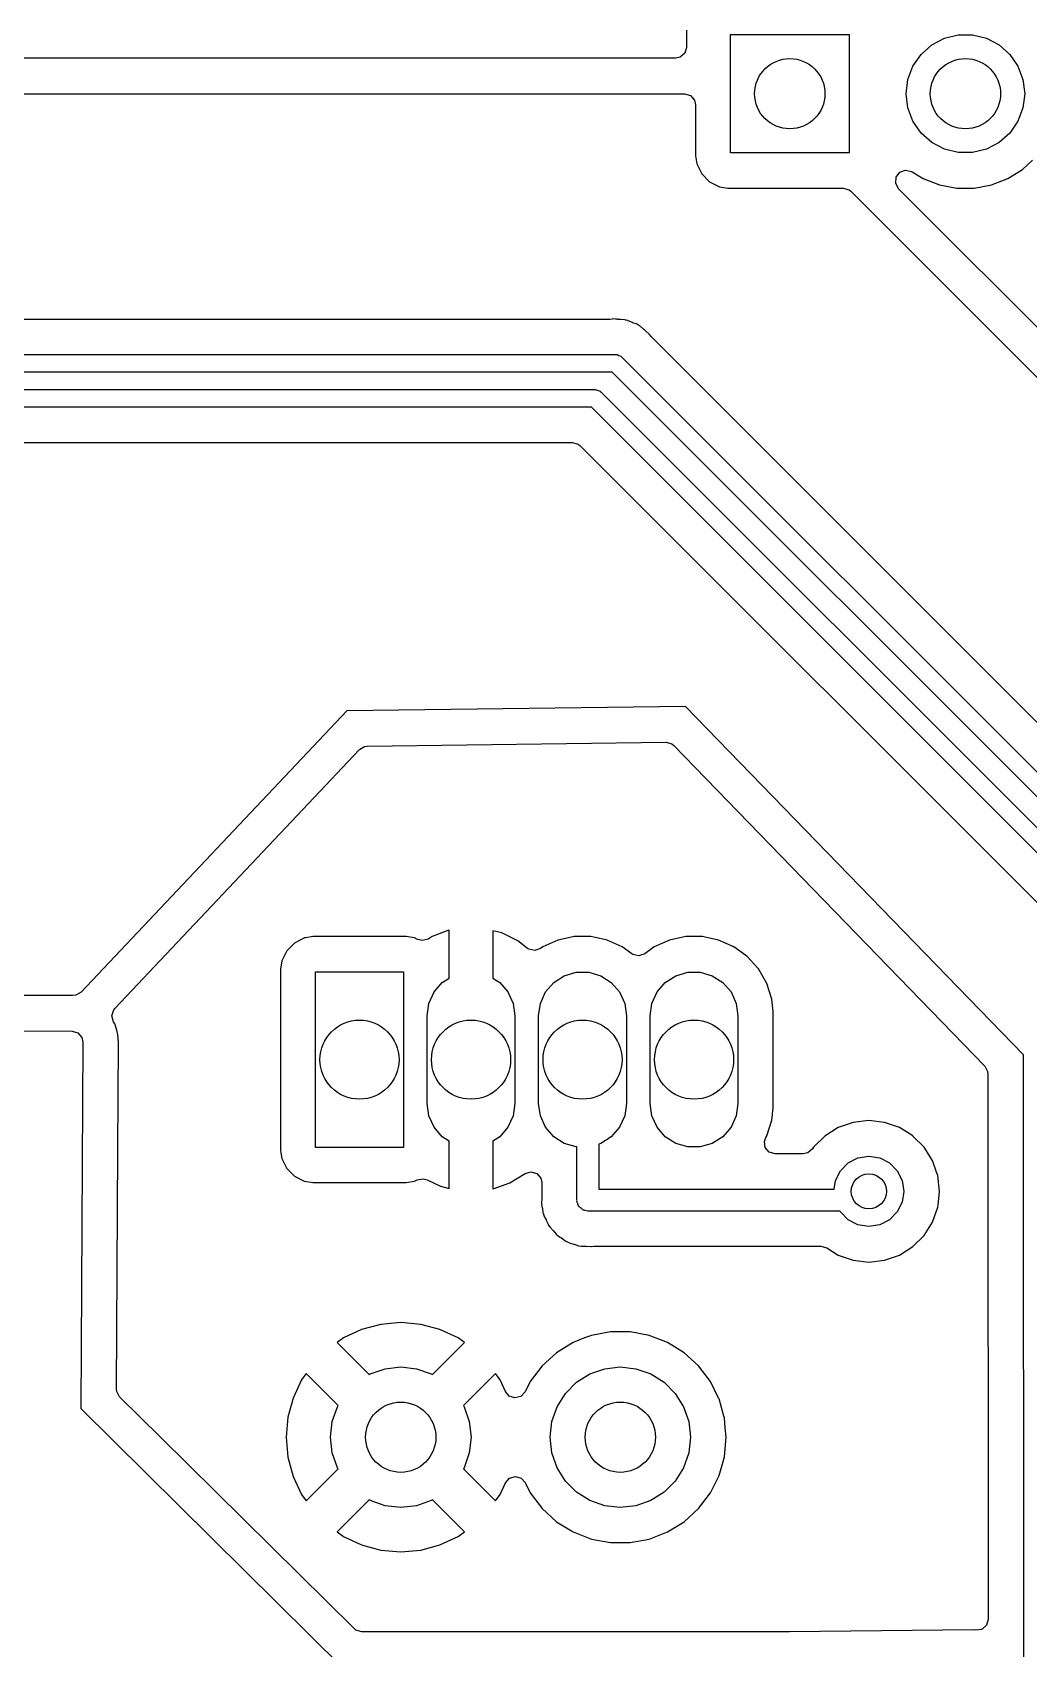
# Model space of a CAD drawing. Extents: x 0.79 to 7.48, y -4.92 to -0.79.
# Drawn here: x 6.314 to 6.761, y -3.374 to -2.65 of the extents above; entities that cross this region are included whole.
import ezdxf

# ---------------------------------------------------------------- set-up
doc = ezdxf.new("R2010")
doc.units = 0
doc.header["$MEASUREMENT"] = 0
doc.layers.add('BLACK', color=7, linetype='CONTINUOUS')

msp = doc.modelspace()

# ---------------------------------------------------------------- linework, layer by layer
at = {"layer": 'BLACK', "linetype": 'CONTINUOUS'}
for p, q in [((6.60728, -2.64871), (6.60728, -2.6564)), ((6.62697, -2.70374), (6.62697, -2.65059)), ((6.62697, -2.65059), (6.68012, -2.65059)), ((6.68012, -2.65059), (6.68012, -2.70374)), ((6.71719, -2.65529), (6.72286, -2.65232)), ((6.72286, -2.65232), (6.72908, -2.65078)), ((6.72908, -2.65078), (6.73549, -2.65078)), ((6.73549, -2.65078), (6.74171, -2.65232)), ((6.74171, -2.65232), (6.74738, -2.65529)), ((6.60651, -2.65904), (6.60443, -2.66084)), ((6.60728, -2.6564), (6.60651, -2.65904)), ((6.70875, -2.66482), (6.71239, -2.65954)), ((6.71239, -2.65954), (6.71719, -2.65529)), ((6.74738, -2.65529), (6.75218, -2.65954)), ((6.75218, -2.65954), (6.75581, -2.66482)), ((6.6024, -2.66128), (6.01906, -2.66128)), ((6.60443, -2.66084), (6.6024, -2.66128)), ((6.70648, -2.67081), (6.70875, -2.66482)), ((6.75581, -2.66482), (6.75809, -2.67081)), ((6.70571, -2.67717), (6.70648, -2.67081)), ((6.75809, -2.67081), (6.75886, -2.67717)), ((6.01943, -2.67724), (6.60632, -2.67724)), ((6.60632, -2.67724), (6.60896, -2.67802)), ((6.60896, -2.67802), (6.61076, -2.6801)), ((6.61076, -2.6801), (6.6112, -2.68213)), ((6.70648, -2.68353), (6.70571, -2.67717)), ((6.75886, -2.67717), (6.75809, -2.68353)), ((6.6112, -2.68213), (6.6112, -2.70498)), ((6.70875, -2.68952), (6.70648, -2.68353)), ((6.75809, -2.68353), (6.75581, -2.68952)), ((6.71239, -2.69479), (6.70875, -2.68952)), ((6.71719, -2.69904), (6.71239, -2.69479)), ((6.75218, -2.69479), (6.74738, -2.69904)), ((6.75581, -2.68952), (6.75218, -2.69479)), ((6.72286, -2.70201), (6.71719, -2.69904)), ((6.72908, -2.70355), (6.72286, -2.70201)), ((6.74171, -2.70201), (6.73549, -2.70355)), ((6.74738, -2.69904), (6.74171, -2.70201)), ((6.6112, -2.70498), (6.61179, -2.70867)), ((6.61179, -2.70867), (6.61405, -2.71312)), ((6.68012, -2.70374), (6.62697, -2.70374)), ((6.73549, -2.70355), (6.72908, -2.70355)), ((6.75791, -2.7111), (6.76241, -2.707)), ((6.61405, -2.71312), (6.61405, -2.71312)), ((6.61405, -2.71312), (6.61405, -2.71312)), ((6.61405, -2.71312), (6.61758, -2.71666)), ((6.61758, -2.71666), (6.61758, -2.71666)), ((6.61758, -2.71666), (6.61758, -2.71666)), ((6.61758, -2.71666), (6.62204, -2.71892)), ((6.70101, -2.71734), (6.70121, -2.71459)), ((6.70233, -2.71975), (6.70101, -2.71734)), ((6.70121, -2.71459), (6.70286, -2.71239)), ((6.70286, -2.71239), (6.70543, -2.71143)), ((6.70543, -2.71143), (6.70812, -2.71202)), ((6.70812, -2.71202), (6.70835, -2.71215)), ((6.70835, -2.71215), (6.71333, -2.71523)), ((6.71333, -2.71523), (6.72065, -2.71807)), ((6.74392, -2.71807), (6.75124, -2.71523)), ((6.75124, -2.71523), (6.75791, -2.7111)), ((6.62204, -2.71892), (6.62204, -2.71892)), ((6.62204, -2.71892), (6.62573, -2.71951)), ((6.62573, -2.71951), (6.62573, -2.71951)), ((6.62573, -2.71951), (6.67749, -2.71951)), ((6.67749, -2.71951), (6.68013, -2.72028)), ((6.68013, -2.72028), (6.68094, -2.72094)), ((6.68094, -2.72094), (6.80775, -2.84775)), ((6.81293, -2.83035), (6.70233, -2.71975)), ((6.72065, -2.71807), (6.72836, -2.71951)), ((6.72836, -2.71951), (6.72836, -2.71951)), ((6.72836, -2.71951), (6.73621, -2.71951)), ((6.73621, -2.71951), (6.74392, -2.71807)), ((6.73621, -2.71951), (6.73621, -2.71951)), ((6.57288, -2.77833), (6.19713, -2.77833)), ((6.57391, -2.77822), (6.57288, -2.77833)), ((6.5741, -2.77817), (6.57391, -2.77822)), ((6.57544, -2.77827), (6.5741, -2.77817)), ((6.5741, -2.77817), (6.5741, -2.77817)), ((6.57614, -2.77832), (6.57544, -2.77827)), ((6.57631, -2.77833), (6.57614, -2.77832)), ((6.57693, -2.77833), (6.57631, -2.77833)), ((6.57754, -2.77841), (6.57693, -2.77833)), ((6.57771, -2.77843), (6.57754, -2.77841)), ((6.57975, -2.77858), (6.57771, -2.77843)), ((6.57993, -2.77865), (6.57975, -2.77858)), ((6.58094, -2.7789), (6.57993, -2.77865)), ((6.58113, -2.77893), (6.58094, -2.7789)), ((6.58299, -2.77978), (6.58113, -2.77893)), ((6.58113, -2.77893), (6.58113, -2.77893)), ((6.58315, -2.77985), (6.58299, -2.77978)), ((6.58506, -2.78056), (6.58315, -2.77985)), ((6.58521, -2.78067), (6.58506, -2.78056)), ((6.58506, -2.78056), (6.58506, -2.78056)), ((6.58611, -2.78121), (6.58521, -2.78067)), ((6.58628, -2.78128), (6.58611, -2.78121)), ((6.58783, -2.78262), (6.58628, -2.78128)), ((6.58628, -2.78128), (6.58628, -2.78128)), ((6.58628, -2.78128), (6.58628, -2.78128)), ((6.58796, -2.78273), (6.58783, -2.78262)), ((6.58846, -2.7831), (6.58796, -2.78273)), ((6.58889, -2.78354), (6.58846, -2.7831)), ((6.58846, -2.7831), (6.58846, -2.7831)), ((6.58902, -2.78366), (6.58889, -2.78354)), ((6.59029, -2.78476), (6.58902, -2.78366)), ((6.59056, -2.78499), (6.59029, -2.78476)), ((6.59056, -2.785), (6.59056, -2.78499)), ((6.59067, -2.78515), (6.59056, -2.785)), ((6.59132, -2.78597), (6.59067, -2.78515)), ((6.93678, -3.13142), (6.59132, -2.78597)), ((6.19449, -2.79409), (6.57552, -2.79409)), ((6.57552, -2.79409), (6.57582, -2.79419)), ((6.57582, -2.79419), (6.57614, -2.79414)), ((6.57614, -2.79414), (6.57696, -2.79456)), ((6.57696, -2.79456), (6.57783, -2.79485)), ((6.57783, -2.79485), (6.57802, -2.7951)), ((6.57802, -2.7951), (6.5783, -2.79525)), ((6.5783, -2.79525), (6.93168, -3.14862)), ((6.57389, -2.80197), (6.19612, -2.80197)), ((6.92726, -3.15534), (6.57389, -2.80197)), ((6.20101, -2.80984), (6.56621, -2.80984)), ((6.56621, -2.80984), (6.56651, -2.80994)), ((6.56651, -2.80994), (6.56683, -2.80989)), ((6.56683, -2.80989), (6.56765, -2.81031)), ((6.56765, -2.81031), (6.56853, -2.81059)), ((6.56853, -2.81059), (6.56871, -2.81085)), ((6.56871, -2.81085), (6.569, -2.811)), ((6.569, -2.811), (6.92434, -3.16634)), ((6.56458, -2.81772), (6.20264, -2.81772)), ((6.91992, -3.17306), (6.56458, -2.81772)), ((6.2112, -2.83348), (6.55603, -2.83348)), ((6.55603, -2.83348), (6.55867, -2.83426)), ((6.55867, -2.83426), (6.55948, -2.83491)), ((6.55948, -2.83491), (6.90691, -3.18234)), ((6.45502, -2.95385), (6.33589, -3.08002)), ((6.60683, -2.95186), (6.45502, -2.95385)), ((6.7583, -3.10813), (6.60683, -2.95186)), ((6.60683, -2.95186), (6.60683, -2.95186)), ((6.60683, -2.95186), (6.60683, -2.95186)), ((6.46057, -2.97122), (6.46294, -2.96984)), ((6.46294, -2.96984), (6.46405, -2.96969)), ((6.46405, -2.96969), (6.59805, -2.96794)), ((6.59805, -2.96794), (6.6007, -2.96868)), ((6.6007, -2.96868), (6.60162, -2.96943)), ((6.60162, -2.96943), (6.74097, -3.11319)), ((6.35095, -3.08732), (6.46057, -2.97122)), ((6.43156, -3.05795), (6.42803, -3.06148)), ((6.43601, -3.05568), (6.43156, -3.05795)), ((6.43156, -3.05795), (6.43156, -3.05795)), ((6.43156, -3.05795), (6.43156, -3.05795)), ((6.43156, -3.05795), (6.43156, -3.05795)), ((6.43652, -3.0556), (6.43601, -3.05568)), ((6.4397, -3.0551), (6.43652, -3.0556)), ((6.48156, -3.0551), (6.4397, -3.0551)), ((6.48525, -3.05568), (6.48156, -3.0551)), ((6.48658, -3.05636), (6.48525, -3.05568)), ((6.48525, -3.05568), (6.48525, -3.05568)), ((6.48873, -3.0569), (6.48658, -3.05636)), ((6.49138, -3.05616), (6.48873, -3.0569)), ((6.4932, -3.05502), (6.49138, -3.05616)), ((6.50071, -3.05224), (6.4932, -3.05502)), ((6.4932, -3.05502), (6.4932, -3.05502)), ((6.50079, -3.05223), (6.50071, -3.05224)), ((6.50071, -3.05224), (6.50071, -3.05224)), ((6.50079, -3.07372), (6.50079, -3.05223)), ((6.52437, -3.05344), (6.52047, -3.05243)), ((6.52047, -3.05243), (6.52047, -3.07372)), ((6.53156, -3.05697), (6.52437, -3.05344)), ((6.53592, -3.06034), (6.53156, -3.05697)), ((6.54961, -3.05665), (6.54281, -3.05968)), ((6.55564, -3.05537), (6.54961, -3.05665)), ((6.54961, -3.05665), (6.54961, -3.05665)), ((6.5569, -3.0551), (6.55564, -3.05537)), ((6.56436, -3.0551), (6.5569, -3.0551)), ((6.56562, -3.05537), (6.56436, -3.0551)), ((6.57165, -3.05665), (6.56562, -3.05537)), ((6.57845, -3.05968), (6.57165, -3.05665)), ((6.57165, -3.05665), (6.57165, -3.05665)), ((6.59961, -3.05665), (6.59281, -3.05968)), ((6.60564, -3.05537), (6.59961, -3.05665)), ((6.59961, -3.05665), (6.59961, -3.05665)), ((6.6069, -3.0551), (6.60564, -3.05537)), ((6.61436, -3.0551), (6.6069, -3.0551)), ((6.61562, -3.05537), (6.61436, -3.0551)), ((6.62165, -3.05665), (6.61562, -3.05537)), ((6.62845, -3.05968), (6.62165, -3.05665)), ((6.62165, -3.05665), (6.62165, -3.05665)), ((6.42803, -3.06148), (6.42576, -3.06593)), ((6.42803, -3.06148), (6.42803, -3.06148)), ((6.53651, -3.06073), (6.53592, -3.06034)), ((6.53918, -3.06135), (6.53651, -3.06073)), ((6.54178, -3.06043), (6.53918, -3.06135)), ((6.54281, -3.05968), (6.54178, -3.06043)), ((6.54281, -3.05968), (6.54281, -3.05968)), ((6.58276, -3.06281), (6.57845, -3.05968)), ((6.57845, -3.05968), (6.57845, -3.05968)), ((6.58323, -3.06311), (6.58276, -3.06281)), ((6.58591, -3.06373), (6.58323, -3.06311)), ((6.5885, -3.06281), (6.58591, -3.06373)), ((6.59281, -3.05968), (6.5885, -3.06281)), ((6.59281, -3.05968), (6.59281, -3.05968)), ((6.63382, -3.06358), (6.62845, -3.05968)), ((6.62845, -3.05968), (6.62845, -3.05968)), ((6.63448, -3.06406), (6.63382, -3.06358)), ((6.63947, -3.0696), (6.63448, -3.06406)), ((6.42576, -3.06593), (6.42518, -3.06962)), ((6.42518, -3.06962), (6.42518, -3.15085)), ((6.44094, -3.14961), (6.44094, -3.07087)), ((6.44094, -3.07087), (6.48031, -3.07087)), ((6.48031, -3.07087), (6.48031, -3.14961)), ((6.54774, -3.07567), (6.55245, -3.07265)), ((6.55245, -3.07265), (6.55783, -3.07107)), ((6.55783, -3.07107), (6.56343, -3.07107)), ((6.56343, -3.07107), (6.56881, -3.07265)), ((6.56881, -3.07265), (6.57352, -3.07567)), ((6.59774, -3.07567), (6.60245, -3.07265)), ((6.60245, -3.07265), (6.60783, -3.07107)), ((6.60783, -3.07107), (6.61343, -3.07107)), ((6.61343, -3.07107), (6.61881, -3.07265)), ((6.61881, -3.07265), (6.62352, -3.07567)), ((6.6432, -3.07605), (6.63947, -3.0696)), ((6.49174, -3.08501), (6.49407, -3.07991)), ((6.49407, -3.07991), (6.49774, -3.07567)), ((6.49774, -3.07567), (6.50079, -3.07372)), ((6.52047, -3.07372), (6.52352, -3.07567)), ((6.52352, -3.07567), (6.52719, -3.07991)), ((6.52719, -3.07991), (6.52952, -3.08501)), ((6.54174, -3.08501), (6.54407, -3.07991)), ((6.54407, -3.07991), (6.54774, -3.07567)), ((6.57352, -3.07567), (6.57719, -3.07991)), ((6.57719, -3.07991), (6.57952, -3.08501)), ((6.59174, -3.08501), (6.59407, -3.07991)), ((6.59407, -3.07991), (6.59774, -3.07567)), ((6.62352, -3.07567), (6.62719, -3.07991)), ((6.62719, -3.07991), (6.62952, -3.08501)), ((6.6455, -3.08314), (6.6432, -3.07605)), ((6.33181, -3.08152), (6.21956, -3.08124)), ((6.33198, -3.08153), (6.33181, -3.08152)), ((6.33351, -3.0814), (6.33198, -3.08153)), ((6.33589, -3.08002), (6.33351, -3.0814)), ((6.49094, -3.09055), (6.49174, -3.08501)), ((6.52952, -3.08501), (6.53031, -3.09055)), ((6.54094, -3.09055), (6.54174, -3.08501)), ((6.57952, -3.08501), (6.58031, -3.09055)), ((6.59094, -3.09055), (6.59174, -3.08501)), ((6.62952, -3.08501), (6.63031, -3.09055)), ((6.64608, -3.08869), (6.6455, -3.08314)), ((6.34962, -3.09059), (6.35044, -3.08796)), ((6.35035, -3.09324), (6.34962, -3.09059)), ((6.35093, -3.09417), (6.35035, -3.09324)), ((6.35044, -3.08796), (6.35095, -3.08732)), ((6.35182, -3.09702), (6.35093, -3.09417)), ((6.49094, -3.12992), (6.49094, -3.09055)), ((6.53031, -3.09055), (6.53031, -3.12992)), ((6.54094, -3.12992), (6.54094, -3.09055)), ((6.58031, -3.09055), (6.58031, -3.12992)), ((6.59094, -3.12992), (6.59094, -3.09055)), ((6.63031, -3.09055), (6.63031, -3.12992)), ((6.64608, -3.13178), (6.64608, -3.08869)), ((6.21439, -3.0972), (6.33177, -3.09748)), ((6.33177, -3.09748), (6.33441, -3.09827)), ((6.33441, -3.09827), (6.33621, -3.10035)), ((6.33621, -3.10035), (6.33664, -3.1024)), ((6.35226, -3.09907), (6.35182, -3.09702)), ((6.35261, -3.10249), (6.35226, -3.09907)), ((6.33664, -3.1024), (6.33563, -3.26665)), ((6.35231, -3.15085), (6.35261, -3.10249)), ((6.75859, -3.63818), (6.7583, -3.10813)), ((6.74097, -3.11319), (6.74225, -3.11562)), ((6.74225, -3.11562), (6.74234, -3.11658)), ((6.74234, -3.11658), (6.74248, -3.36123)), ((6.49174, -3.13547), (6.49094, -3.12992)), ((6.53031, -3.12992), (6.52952, -3.13547)), ((6.54174, -3.13547), (6.54094, -3.12992)), ((6.58031, -3.12992), (6.57952, -3.13547)), ((6.59174, -3.13547), (6.59094, -3.12992)), ((6.63031, -3.12992), (6.62952, -3.13547)), ((6.49407, -3.14056), (6.49174, -3.13547)), ((6.52952, -3.13547), (6.52719, -3.14056)), ((6.54407, -3.14056), (6.54174, -3.13547)), ((6.57952, -3.13547), (6.57719, -3.14056)), ((6.59407, -3.14056), (6.59174, -3.13547)), ((6.62952, -3.13547), (6.62719, -3.14056)), ((6.6432, -3.14442), (6.6455, -3.13733)), ((6.6455, -3.13733), (6.64608, -3.13178)), ((6.68898, -3.13758), (6.68192, -3.13837)), ((6.69603, -3.13837), (6.68898, -3.13758)), ((6.68898, -3.13758), (6.68898, -3.13758)), ((6.49774, -3.1448), (6.49407, -3.14056)), ((6.50079, -3.14676), (6.49774, -3.1448)), ((6.52352, -3.1448), (6.52047, -3.14676)), ((6.52719, -3.14056), (6.52352, -3.1448)), ((6.54774, -3.1448), (6.54407, -3.14056)), ((6.55245, -3.14783), (6.54774, -3.1448)), ((6.57352, -3.1448), (6.56881, -3.14783)), ((6.57719, -3.14056), (6.57352, -3.1448)), ((6.59774, -3.1448), (6.59407, -3.14056)), ((6.60245, -3.14783), (6.59774, -3.1448)), ((6.62352, -3.1448), (6.61881, -3.14783)), ((6.62719, -3.14056), (6.62352, -3.1448)), ((6.64274, -3.14522), (6.6432, -3.14442)), ((6.6692, -3.1445), (6.66418, -3.14952)), ((6.67522, -3.14072), (6.6692, -3.1445)), ((6.68192, -3.13837), (6.67522, -3.14072)), ((6.68192, -3.13837), (6.68192, -3.13837)), ((6.70274, -3.14072), (6.69603, -3.13837)), ((6.69603, -3.13837), (6.69603, -3.13837)), ((6.70863, -3.14442), (6.70274, -3.14072)), ((6.70875, -3.1445), (6.70863, -3.14442)), ((6.71377, -3.14952), (6.70875, -3.1445)), ((6.35165, -3.25797), (6.35231, -3.15085)), ((6.42518, -3.15085), (6.42537, -3.15208)), ((6.42537, -3.15208), (6.42576, -3.15454)), ((6.48031, -3.14961), (6.44094, -3.14961)), ((6.50079, -3.16804), (6.50079, -3.14676)), ((6.52047, -3.14676), (6.52047, -3.16824)), ((6.55783, -3.14941), (6.55245, -3.14783)), ((6.55807, -3.14941), (6.55783, -3.14941)), ((6.55807, -3.17323), (6.55807, -3.14941)), ((6.56881, -3.14783), (6.56791, -3.14809)), ((6.56791, -3.14809), (6.56791, -3.16831)), ((6.60783, -3.14941), (6.60245, -3.14783)), ((6.61343, -3.14941), (6.60783, -3.14941)), ((6.61881, -3.14783), (6.61343, -3.14941)), ((6.64213, -3.14696), (6.64274, -3.14522)), ((6.64252, -3.14969), (6.64213, -3.14696)), ((6.64433, -3.15176), (6.64252, -3.14969)), ((6.64696, -3.15254), (6.64433, -3.15176)), ((6.66166, -3.15208), (6.65958, -3.15254)), ((6.66372, -3.15025), (6.66166, -3.15208)), ((6.66418, -3.14952), (6.66372, -3.15025)), ((6.7148, -3.15115), (6.71377, -3.14952)), ((6.71738, -3.15525), (6.7148, -3.15115)), ((6.42576, -3.15454), (6.42803, -3.15899)), ((6.42803, -3.15899), (6.42803, -3.15899)), ((6.42803, -3.15899), (6.42803, -3.15899)), ((6.42803, -3.15899), (6.43156, -3.16252)), ((6.65958, -3.15254), (6.64696, -3.15254)), ((6.67624, -3.16003), (6.67972, -3.15655)), ((6.67972, -3.15655), (6.68411, -3.15431)), ((6.68411, -3.15431), (6.68898, -3.15354)), ((6.68898, -3.15354), (6.69384, -3.15431)), ((6.69384, -3.15431), (6.69823, -3.15655)), ((6.69823, -3.15655), (6.70172, -3.16003)), ((6.71755, -3.15553), (6.71738, -3.15525)), ((6.71936, -3.1607), (6.71755, -3.15553)), ((6.43156, -3.16252), (6.43156, -3.16252)), ((6.43156, -3.16252), (6.43156, -3.16252)), ((6.43156, -3.16252), (6.43575, -3.16466)), ((6.43575, -3.16466), (6.43601, -3.16479)), ((6.43601, -3.16479), (6.4397, -3.16537)), ((6.4397, -3.16537), (6.4397, -3.16537)), ((6.4397, -3.16537), (6.48156, -3.16537)), ((6.48156, -3.16537), (6.48525, -3.16479)), ((6.48525, -3.16479), (6.48654, -3.16413)), ((6.48654, -3.16413), (6.48924, -3.16362)), ((6.48924, -3.16362), (6.49091, -3.1641)), ((6.49091, -3.1641), (6.49689, -3.16703)), ((6.52055, -3.16823), (6.52806, -3.16545)), ((6.52806, -3.16545), (6.53484, -3.16122)), ((6.52806, -3.16545), (6.52806, -3.16545)), ((6.53484, -3.16122), (6.53749, -3.16048)), ((6.53749, -3.16048), (6.54012, -3.1613)), ((6.54012, -3.1613), (6.54189, -3.1634)), ((6.54189, -3.1634), (6.5423, -3.16537)), ((6.5423, -3.16537), (6.5423, -3.17244)), ((6.67338, -3.16831), (6.674, -3.16442)), ((6.674, -3.16442), (6.67624, -3.16003)), ((6.70172, -3.16003), (6.70395, -3.16442)), ((6.70395, -3.16442), (6.70472, -3.16929)), ((6.7199, -3.16223), (6.71936, -3.1607)), ((6.72069, -3.16929), (6.7199, -3.16223)), ((6.7199, -3.16223), (6.7199, -3.16223)), ((6.49689, -3.16703), (6.50079, -3.16804)), ((6.52047, -3.16824), (6.52055, -3.16823)), ((6.52055, -3.16823), (6.52055, -3.16823)), ((6.5423, -3.1726), (6.54216, -3.17465)), ((6.5423, -3.17244), (6.5423, -3.1726)), ((6.55817, -3.17357), (6.55807, -3.17323)), ((6.55812, -3.17393), (6.55817, -3.17357)), ((6.55856, -3.17488), (6.55812, -3.17393)), ((6.56791, -3.16831), (6.67338, -3.16831)), ((6.70472, -3.16929), (6.70395, -3.17416)), ((6.71999, -3.17556), (6.72069, -3.16929)), ((6.72069, -3.16929), (6.72069, -3.16929)), ((6.54216, -3.17465), (6.54216, -3.17465)), ((6.54216, -3.17465), (6.54244, -3.17601)), ((6.54244, -3.17601), (6.54258, -3.17666)), ((6.54258, -3.17666), (6.5426, -3.17683)), ((6.5426, -3.17683), (6.54288, -3.17886)), ((6.54288, -3.17886), (6.54288, -3.17886)), ((6.54288, -3.17886), (6.54297, -3.17906)), ((6.54297, -3.17906), (6.54327, -3.18001)), ((6.54327, -3.18001), (6.54331, -3.18022)), ((6.54331, -3.18022), (6.54331, -3.18022)), ((6.54331, -3.18022), (6.54426, -3.18204)), ((6.55885, -3.17589), (6.55856, -3.17488)), ((6.55912, -3.17612), (6.55885, -3.17589)), ((6.55927, -3.17645), (6.55912, -3.17612)), ((6.56016, -3.17702), (6.55927, -3.17645)), ((6.56095, -3.1777), (6.56016, -3.17702)), ((6.5613, -3.17776), (6.56095, -3.1777)), ((6.56161, -3.17795), (6.5613, -3.17776)), ((6.56299, -3.17815), (6.56161, -3.17795)), ((6.67603, -3.17815), (6.56299, -3.17815)), ((6.67624, -3.17855), (6.67603, -3.17815)), ((6.67972, -3.18203), (6.67624, -3.17855)), ((6.70172, -3.17855), (6.69823, -3.18203)), ((6.70395, -3.17416), (6.70172, -3.17855)), ((6.71755, -3.18305), (6.7199, -3.17635)), ((6.7199, -3.17635), (6.71999, -3.17556)), ((6.54426, -3.18204), (6.54433, -3.1822)), ((6.54433, -3.1822), (6.54515, -3.18408)), ((6.54515, -3.18408), (6.54515, -3.18408)), ((6.54515, -3.18408), (6.54515, -3.18408)), ((6.54515, -3.18408), (6.54528, -3.18425)), ((6.54528, -3.18425), (6.54583, -3.18508)), ((6.54583, -3.18508), (6.54587, -3.18515)), ((6.54587, -3.18515), (6.54593, -3.18527)), ((6.54593, -3.18527), (6.54733, -3.18677)), ((6.54733, -3.18677), (6.54744, -3.1869)), ((6.54744, -3.1869), (6.54874, -3.18849)), ((6.54874, -3.18849), (6.54891, -3.18861)), ((6.54891, -3.18861), (6.54967, -3.18927)), ((6.68411, -3.18427), (6.67972, -3.18203)), ((6.68898, -3.18504), (6.68411, -3.18427)), ((6.69384, -3.18427), (6.68898, -3.18504)), ((6.69823, -3.18203), (6.69384, -3.18427)), ((6.71377, -3.18907), (6.71755, -3.18305)), ((6.54967, -3.18927), (6.54981, -3.18943)), ((6.54981, -3.18943), (6.55157, -3.19049)), ((6.55157, -3.19049), (6.55171, -3.19059)), ((6.55171, -3.19059), (6.55338, -3.19177)), ((6.55338, -3.19177), (6.55359, -3.19184)), ((6.55359, -3.19184), (6.55449, -3.19227)), ((6.55449, -3.19227), (6.55467, -3.19238)), ((6.55467, -3.19238), (6.55467, -3.19238)), ((6.55467, -3.19238), (6.55467, -3.19238)), ((6.55467, -3.19238), (6.5557, -3.19267)), ((6.5557, -3.19267), (6.55665, -3.19294)), ((6.55665, -3.19294), (6.55681, -3.19299)), ((6.55681, -3.19299), (6.55874, -3.19368)), ((6.55874, -3.19368), (6.55896, -3.19369)), ((6.55896, -3.19369), (6.55994, -3.19386)), ((6.55994, -3.19386), (6.56015, -3.19392)), ((6.56015, -3.19392), (6.5622, -3.19392)), ((6.5622, -3.19392), (6.56237, -3.19392)), ((6.56237, -3.19392), (6.56442, -3.19406)), ((6.56442, -3.19406), (6.56463, -3.19402)), ((6.56442, -3.19406), (6.56442, -3.19406)), ((6.56442, -3.19406), (6.56442, -3.19406)), ((6.56463, -3.19402), (6.56562, -3.19392)), ((6.56562, -3.19392), (6.66753, -3.19392)), ((6.66753, -3.19392), (6.67012, -3.19467)), ((6.67012, -3.19467), (6.67522, -3.19787)), ((6.70274, -3.19787), (6.70875, -3.19409)), ((6.70875, -3.19409), (6.71377, -3.18907)), ((6.67522, -3.19787), (6.68192, -3.20021)), ((6.68192, -3.20021), (6.68192, -3.20021)), ((6.68192, -3.20021), (6.68192, -3.20021)), ((6.68192, -3.20021), (6.68898, -3.20101)), ((6.68898, -3.20101), (6.69603, -3.20021)), ((6.68898, -3.20101), (6.68898, -3.20101)), ((6.68898, -3.20101), (6.68898, -3.20101)), ((6.69603, -3.20021), (6.70274, -3.19787)), ((6.69603, -3.20021), (6.69603, -3.20021)), ((6.69603, -3.20021), (6.69603, -3.20021)), ((6.46156, -3.23125), (6.45345, -3.23503)), ((6.47021, -3.22893), (6.46156, -3.23125)), ((6.46156, -3.23125), (6.46156, -3.23125)), ((6.47913, -3.22815), (6.47021, -3.22893)), ((6.47021, -3.22893), (6.47021, -3.22893)), ((6.48806, -3.22893), (6.47913, -3.22815)), ((6.47913, -3.22815), (6.47913, -3.22815)), ((6.49671, -3.23125), (6.48806, -3.22893)), ((6.48806, -3.22893), (6.48806, -3.22893)), ((6.50482, -3.23503), (6.49671, -3.23125)), ((6.49671, -3.23125), (6.49671, -3.23125)), ((6.45345, -3.23503), (6.45057, -3.23705)), ((6.45057, -3.23705), (6.46498, -3.25146)), ((6.49329, -3.25146), (6.5077, -3.23705)), ((6.5077, -3.23705), (6.50482, -3.23503)), ((6.50482, -3.23503), (6.50482, -3.23503)), ((6.5564, -3.23704), (6.54895, -3.24165)), ((6.56157, -3.23503), (6.5564, -3.23704)), ((6.5564, -3.23704), (6.5564, -3.23704)), ((6.56457, -3.23387), (6.56157, -3.23503)), ((6.57318, -3.23226), (6.56457, -3.23387)), ((6.58194, -3.23226), (6.57318, -3.23226)), ((6.59055, -3.23387), (6.58194, -3.23226)), ((6.59872, -3.23704), (6.59055, -3.23387)), ((6.60616, -3.24165), (6.59872, -3.23704)), ((6.59872, -3.23704), (6.59872, -3.23704)), ((6.54895, -3.24165), (6.54248, -3.24755)), ((6.54895, -3.24165), (6.54895, -3.24165)), ((6.61264, -3.24755), (6.60616, -3.24165)), ((6.60616, -3.24165), (6.60616, -3.24165)), ((6.43665, -3.25097), (6.43464, -3.25384)), ((6.45106, -3.26538), (6.43665, -3.25097)), ((6.46498, -3.25146), (6.46547, -3.25115)), ((6.46547, -3.25115), (6.47213, -3.24882)), ((6.47213, -3.24882), (6.47913, -3.24803)), ((6.47913, -3.24803), (6.48614, -3.24882)), ((6.48614, -3.24882), (6.4928, -3.25115)), ((6.4928, -3.25115), (6.49329, -3.25146)), ((6.52162, -3.25097), (6.50721, -3.26538)), ((6.52363, -3.25384), (6.52162, -3.25097)), ((6.52162, -3.25097), (6.52162, -3.25097)), ((6.54248, -3.24755), (6.5372, -3.25454)), ((6.55792, -3.2549), (6.56389, -3.25115)), ((6.56389, -3.25115), (6.57055, -3.24882)), ((6.57055, -3.24882), (6.57756, -3.24803)), ((6.57756, -3.24803), (6.58457, -3.24882)), ((6.58457, -3.24882), (6.59122, -3.25115)), ((6.59122, -3.25115), (6.5972, -3.2549)), ((6.61792, -3.25454), (6.61264, -3.24755)), ((6.35177, -3.25906), (6.35165, -3.25797)), ((6.3531, -3.26147), (6.35177, -3.25906)), ((6.43464, -3.25384), (6.43086, -3.26196)), ((6.52608, -3.2591), (6.52363, -3.25384)), ((6.52363, -3.25384), (6.52363, -3.25384)), ((6.52773, -3.26105), (6.52608, -3.2591)), ((6.53034, -3.26192), (6.52773, -3.26105)), ((6.53488, -3.25921), (6.53301, -3.26123)), ((6.5372, -3.25454), (6.53488, -3.25921)), ((6.5372, -3.25454), (6.5372, -3.25454)), ((6.54918, -3.26586), (6.55293, -3.25989)), ((6.55293, -3.25989), (6.55792, -3.2549)), ((6.5972, -3.2549), (6.60218, -3.25989)), ((6.60218, -3.25989), (6.60594, -3.26586)), ((6.62162, -3.26198), (6.61792, -3.25454)), ((6.61792, -3.25454), (6.61792, -3.25454)), ((6.33563, -3.26665), (6.33563, -3.26665)), ((6.33563, -3.26665), (6.33563, -3.26665)), ((6.33563, -3.26665), (6.45304, -3.38273)), ((6.37137, -3.27953), (6.3531, -3.26147)), ((6.43086, -3.26196), (6.42854, -3.27061)), ((6.43086, -3.26196), (6.43086, -3.26196)), ((6.44843, -3.27252), (6.45076, -3.26586)), ((6.45076, -3.26586), (6.45106, -3.26538)), ((6.50721, -3.26538), (6.50751, -3.26586)), ((6.50751, -3.26586), (6.50984, -3.27252)), ((6.53301, -3.26123), (6.53034, -3.26192)), ((6.54685, -3.27252), (6.54918, -3.26586)), ((6.60594, -3.26586), (6.60827, -3.27252)), ((6.62182, -3.26238), (6.62162, -3.26198)), ((6.62403, -3.27016), (6.62182, -3.26238)), ((6.42854, -3.27061), (6.42776, -3.27953)), ((6.42854, -3.27061), (6.42854, -3.27061)), ((6.44764, -3.27953), (6.44843, -3.27252)), ((6.50984, -3.27252), (6.51063, -3.27953)), ((6.54606, -3.27953), (6.54685, -3.27252)), ((6.60827, -3.27252), (6.60906, -3.27953)), ((6.62422, -3.27081), (6.62403, -3.27016)), ((6.62463, -3.27526), (6.62422, -3.27081)), ((6.62422, -3.27081), (6.62422, -3.27081)), ((6.62503, -3.27953), (6.62463, -3.27526)), ((6.45818, -3.36536), (6.37137, -3.27953)), ((6.42776, -3.27953), (6.42776, -3.27953)), ((6.42776, -3.27953), (6.42854, -3.28845)), ((6.44843, -3.28654), (6.44764, -3.27953)), ((6.51063, -3.27953), (6.50984, -3.28654)), ((6.54685, -3.28654), (6.54606, -3.27953)), ((6.60906, -3.27953), (6.60827, -3.28654)), ((6.62422, -3.28825), (6.62503, -3.27953)), ((6.42854, -3.28845), (6.42854, -3.28845)), ((6.42854, -3.28845), (6.43086, -3.2971)), ((6.45076, -3.29319), (6.44843, -3.28654)), ((6.50984, -3.28654), (6.50751, -3.29319)), ((6.54918, -3.29319), (6.54685, -3.28654)), ((6.60827, -3.28654), (6.60594, -3.29319)), ((6.62182, -3.29667), (6.62422, -3.28825)), ((6.43086, -3.2971), (6.43086, -3.2971)), ((6.43086, -3.2971), (6.43464, -3.30522)), ((6.43665, -3.30809), (6.45106, -3.29368)), ((6.45106, -3.29368), (6.45076, -3.29319)), ((6.50751, -3.29319), (6.50721, -3.29368)), ((6.50721, -3.29368), (6.52162, -3.30809)), ((6.5279, -3.29789), (6.53054, -3.29714)), ((6.53054, -3.29714), (6.53318, -3.29793)), ((6.55293, -3.29917), (6.54918, -3.29319)), ((6.60594, -3.29319), (6.60218, -3.29917)), ((6.61792, -3.30452), (6.62182, -3.29667)), ((6.52363, -3.30522), (6.52608, -3.29995)), ((6.52608, -3.29995), (6.5279, -3.29789)), ((6.53318, -3.29793), (6.53488, -3.29984)), ((6.53488, -3.29984), (6.5372, -3.30452)), ((6.5372, -3.30452), (6.5372, -3.30452)), ((6.5372, -3.30452), (6.54248, -3.31151)), ((6.55792, -3.30415), (6.55293, -3.29917)), ((6.56389, -3.3079), (6.55792, -3.30415)), ((6.5972, -3.30415), (6.59122, -3.3079)), ((6.60218, -3.29917), (6.5972, -3.30415)), ((6.61264, -3.31151), (6.61792, -3.30452)), ((6.43464, -3.30522), (6.43464, -3.30522)), ((6.43464, -3.30522), (6.43665, -3.30809)), ((6.43665, -3.30809), (6.43665, -3.30809)), ((6.46498, -3.3076), (6.45057, -3.32201)), ((6.46547, -3.3079), (6.46498, -3.3076)), ((6.47213, -3.31023), (6.46547, -3.3079)), ((6.47913, -3.31102), (6.47213, -3.31023)), ((6.48614, -3.31023), (6.47913, -3.31102)), ((6.4928, -3.3079), (6.48614, -3.31023)), ((6.49329, -3.3076), (6.4928, -3.3079)), ((6.5077, -3.32201), (6.49329, -3.3076)), ((6.52162, -3.30809), (6.52363, -3.30522)), ((6.54248, -3.31151), (6.54895, -3.31741)), ((6.57055, -3.31023), (6.56389, -3.3079)), ((6.57756, -3.31102), (6.57055, -3.31023)), ((6.58457, -3.31023), (6.57756, -3.31102)), ((6.59122, -3.3079), (6.58457, -3.31023)), ((6.60616, -3.31741), (6.61264, -3.31151)), ((6.54895, -3.31741), (6.54895, -3.31741)), ((6.54895, -3.31741), (6.5564, -3.32202)), ((6.59872, -3.32202), (6.60616, -3.31741)), ((6.45057, -3.32201), (6.45057, -3.32201)), ((6.45057, -3.32201), (6.45345, -3.32402)), ((6.45345, -3.32402), (6.45345, -3.32402)), ((6.45345, -3.32402), (6.46156, -3.32781)), ((6.49671, -3.32781), (6.50482, -3.32402)), ((6.50482, -3.32402), (6.5077, -3.32201)), ((6.5564, -3.32202), (6.5564, -3.32202)), ((6.5564, -3.32202), (6.5564, -3.32202)), ((6.5564, -3.32202), (6.56457, -3.32518)), ((6.56457, -3.32518), (6.57318, -3.32679)), ((6.58194, -3.32679), (6.59055, -3.32518)), ((6.59055, -3.32518), (6.59872, -3.32202)), ((6.46156, -3.32781), (6.46156, -3.32781)), ((6.46156, -3.32781), (6.47021, -3.33012)), ((6.47021, -3.33012), (6.47021, -3.33012)), ((6.47021, -3.33012), (6.47913, -3.3309)), ((6.47913, -3.3309), (6.48806, -3.33012)), ((6.47913, -3.3309), (6.47913, -3.3309)), ((6.48806, -3.33012), (6.49671, -3.32781)), ((6.48806, -3.33012), (6.48806, -3.33012)), ((6.49671, -3.32781), (6.49671, -3.32781)), ((6.57318, -3.32679), (6.57318, -3.32679)), ((6.57318, -3.32679), (6.58194, -3.32679)), ((6.58194, -3.32679), (6.58194, -3.32679)), ((6.74248, -3.36123), (6.7417, -3.36387)), ((6.45897, -3.36599), (6.45818, -3.36536)), ((6.46161, -3.36677), (6.45897, -3.36599)), ((6.65346, -3.36677), (6.46161, -3.36677)), ((6.73594, -3.36594), (6.65346, -3.36677)), ((6.73695, -3.36607), (6.73594, -3.36594)), ((6.73594, -3.36594), (6.73594, -3.36594)), ((6.73594, -3.36594), (6.73594, -3.36594)), ((6.73963, -3.36567), (6.73695, -3.36607)), ((6.7417, -3.36387), (6.73963, -3.36567))]:
    msp.add_line(p, q, dxfattribs=at)
at = {"layer": 'BLACK'}
for centre, radius in [((6.65354, -2.67717), 0.01575), ((6.73228, -2.67717), 0.01575), ((6.46063, -3.11024), 0.01772), ((6.51063, -3.11024), 0.01772), ((6.56063, -3.11024), 0.01772), ((6.61063, -3.11024), 0.01772), ((6.68898, -3.16929), 0.00787), ((6.47913, -3.27953), 0.01575), ((6.57756, -3.27953), 0.01575)]:
    msp.add_circle(centre, radius, dxfattribs=at)

doc.saveas('drawing.dxf')
